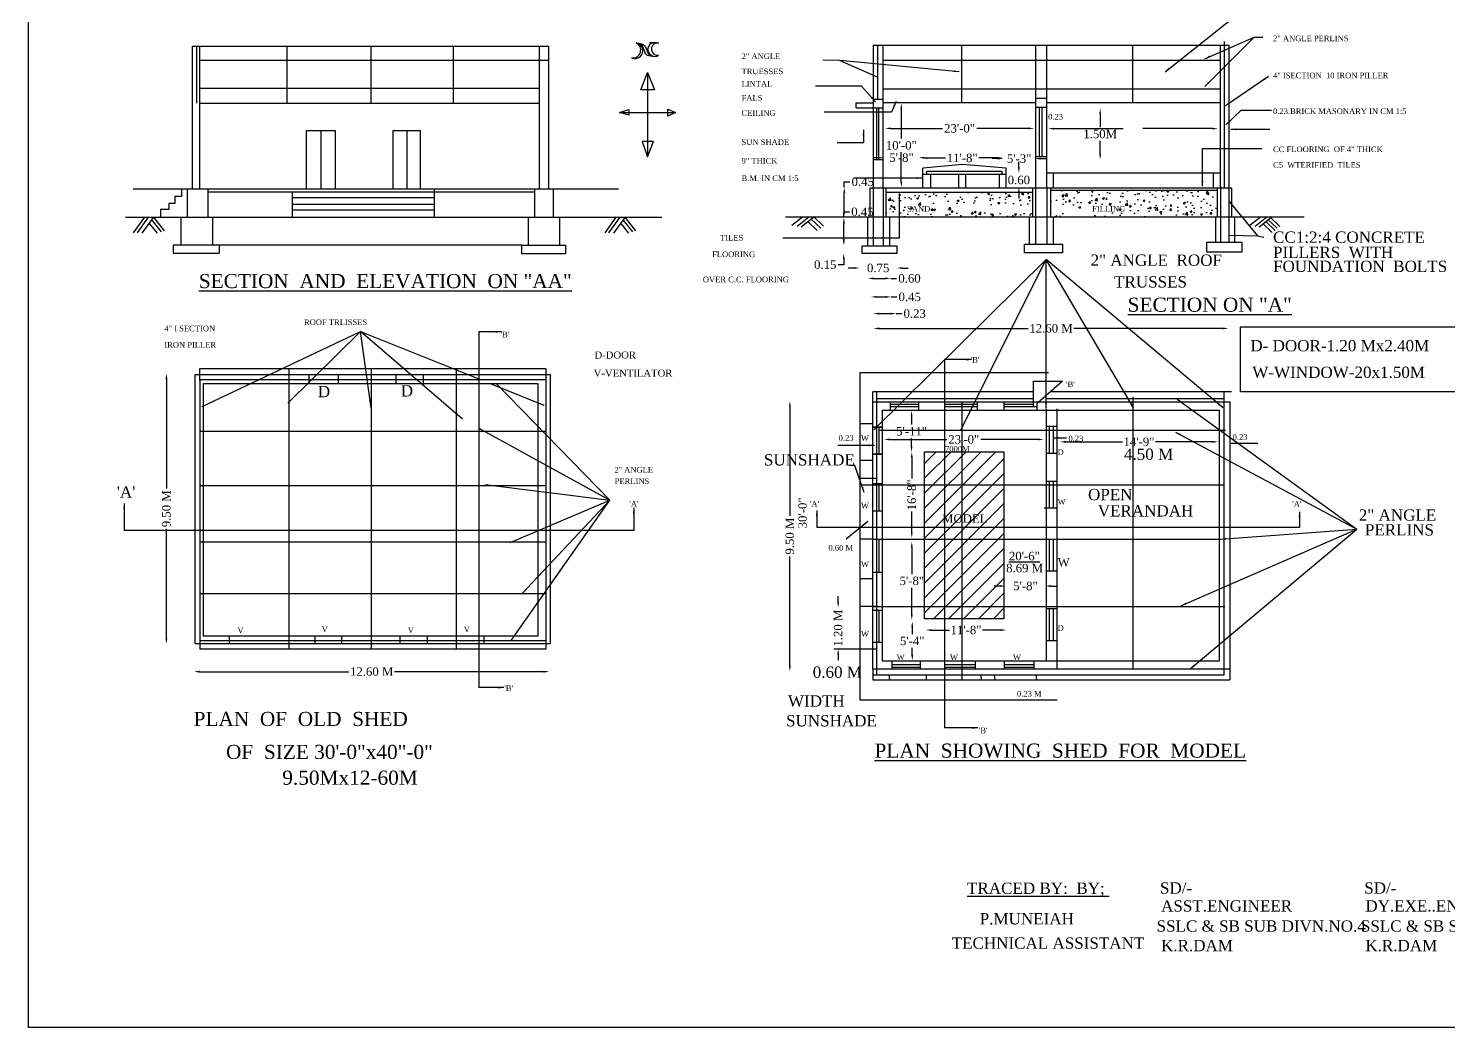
# Model space of a CAD drawing. Header units: millimetres. Extents: x 0.6 to 84.5, y 0.7 to 57.4.
# Drawn here: x 0.6 to 51, y 0.7 to 36.2 of the extents above; entities that cross this region are included whole.
import ezdxf

# ---------------------------------------------------------------- set-up
doc = ezdxf.new("R2010")
doc.units = ezdxf.units.MM
doc.header["$MEASUREMENT"] = 0
doc.header["$PDMODE"] = 66
doc.header["$PDSIZE"] = 170
doc.linetypes.add('ACAD_ISO03W100', pattern=[30, 12, -18])
for name, color, linetype in [('DIM', 5, 'Continuous'), ('DOT LINE', 3, 'ACAD_ISO03W100'), ('DWG. LINE', 1, 'Continuous'), ('HATCH', 2, 'Continuous'), ('TEXT', 7, 'Continuous')]:
    doc.layers.add(name, color=color, linetype=linetype)
doc.layers.add('TITLE', color=7, linetype='Continuous', lineweight=30)
doc.styles.get("Standard").update_dxf_attribs({"font": 'times.ttf', "height": 0.3})
doc.dimstyles.get("Standard").update_dxf_attribs({"dimtxt": 0.3, "dimasz": 0.2, "dimexe": 0.18, "dimexo": 0.0625, "dimgap": 0.09, "dimtad": 0, "dimtih": 1, "dimtoh": 1, "dimdec": 1, "dimzin": 0, "dimdsep": 46, "dimtxsty": 'Standard', "dimcen": 0.09, "dimse1": 1, "dimse2": 1, "dimclrd": 5, "dimclre": 5, "dimclrt": 4, "dimadec": 0, "dimazin": 0, "dimtfac": 1, "dimtdec": 1, "dimtofl": 0, "dimtmove": 0, "dimatfit": 3, "dimfxl": 0, "dimtolj": 1, "dimtzin": 0, "dimarcsym": 0})

# ---------------------------------------------------------------- blocks, each defined once
blk = doc.blocks.new('*D2')
at = {"layer": 'Defpoints', "color": 0}
for p in [(6.492, 13.346), (19.092, 13.346), (19.092, 13.346)]:
    blk.add_point(p, dxfattribs=at)
at = {"layer": 'DIM', "color": 5, "lineweight": -2}
for p, q in [((6.692, 13.346), (11.982, 13.346)), ((18.892, 13.346), (13.602, 13.346))]:
    blk.add_line(p, q, dxfattribs=at)
at = {"layer": 'DIM', "color": 5}
for points in [[(6.692, 13.38), (6.692, 13.313), (6.492, 13.346)], [(18.892, 13.38), (18.892, 13.313), (19.092, 13.346)]]:
    blk.add_solid(points, dxfattribs=at)
at = {"layer": 'DIM', "color": 4, "insert": (12.792, 13.346), "char_height": 0.3, "attachment_point": 5}
blk.add_mtext('\\A1;12.60 M', dxfattribs=at)
blk = doc.blocks.new('*D22')
at = {"layer": 'Defpoints', "color": 0}
for p in [(5.483, 23.917), (5.513, 23.917), (5.483, 14.327)]:
    blk.add_point(p, dxfattribs=at)
at = {"layer": 'DIM', "color": 5, "lineweight": -2}
for p, q in [((5.513, 23.717), (5.513, 19.838)), ((5.513, 14.527), (5.513, 18.406))]:
    blk.add_line(p, q, dxfattribs=at)
at = {"layer": 'DIM', "color": 5}
for points in [[(5.48, 23.717), (5.547, 23.717), (5.513, 23.917)], [(5.48, 14.527), (5.547, 14.527), (5.513, 14.327)]]:
    blk.add_solid(points, dxfattribs=at)
at = {"layer": 'DIM', "color": 4, "insert": (5.513, 19.122), "char_height": 0.3, "attachment_point": 5, "rotation": 90}
blk.add_mtext('\\A1;9.50 M', dxfattribs=at)
blk = doc.blocks.new('*D23')
at = {"layer": 'Defpoints', "color": 0}
for p in [(30.995, 32.491), (36.285, 32.609), (36.285, 32.491)]:
    blk.add_point(p, dxfattribs=at)
at = {"layer": 'DIM', "color": 5, "lineweight": -2}
for p, q in [((31.195, 32.609), (33.033, 32.609)), ((36.085, 32.609), (34.247, 32.609))]:
    blk.add_line(p, q, dxfattribs=at)
at = {"layer": 'DIM', "color": 5}
for points in [[(31.195, 32.642), (31.195, 32.576), (30.995, 32.609)], [(36.085, 32.642), (36.085, 32.576), (36.285, 32.609)]]:
    blk.add_solid(points, dxfattribs=at)
at = {"layer": 'DIM', "color": 4, "insert": (33.64, 32.609), "char_height": 0.3, "attachment_point": 5}
blk.add_mtext('\\A1;23\'-0"', dxfattribs=at)
blk = doc.blocks.new('*D24')
at = {"layer": 'Defpoints', "color": 0}
for p in [(31.597, 33.496), (31.575, 30.516), (31.597, 30.516)]:
    blk.add_point(p, dxfattribs=at)
at = {"layer": 'DIM', "color": 5, "lineweight": -2}
for p, q in [((31.575, 33.296), (31.575, 32.249)), ((31.575, 30.716), (31.575, 31.764))]:
    blk.add_line(p, q, dxfattribs=at)
at = {"layer": 'DIM', "color": 5}
for points in [[(31.542, 33.296), (31.608, 33.296), (31.575, 33.496)], [(31.542, 30.716), (31.608, 30.716), (31.575, 30.516)]]:
    blk.add_solid(points, dxfattribs=at)
at = {"layer": 'DIM', "color": 4, "insert": (31.575, 32.006), "char_height": 0.3, "attachment_point": 5}
blk.add_mtext('\\A1;10\'-0"', dxfattribs=at)
blk = doc.blocks.new('*D25')
at = {"layer": 'Defpoints', "color": 0}
for p in [(29.522, 30.515), (29.553, 30.515), (29.522, 29.506)]:
    blk.add_point(p, dxfattribs=at)
at = {"layer": 'DIM', "color": 5, "lineweight": -2}
for p, q in [((29.553, 30.515), (29.553, 30.715)), ((29.553, 30.715), (29.753, 30.715)), ((29.553, 29.706), (29.553, 30.315))]:
    blk.add_line(p, q, dxfattribs=at)
at = {"layer": 'DIM', "color": 5}
for points in [[(29.52, 30.315), (29.586, 30.315), (29.553, 30.515)], [(29.52, 29.706), (29.586, 29.706), (29.553, 29.506)]]:
    blk.add_solid(points, dxfattribs=at)
at = {"layer": 'DIM', "color": 4, "insert": (30.208, 30.715), "char_height": 0.3, "attachment_point": 5}
blk.add_mtext('\\A1;0.45', dxfattribs=at)
blk = doc.blocks.new('*D26')
at = {"layer": 'Defpoints', "color": 0}
for p in [(29.521, 29.448), (29.54, 29.448), (29.521, 28.47)]:
    blk.add_point(p, dxfattribs=at)
at = {"layer": 'DIM', "color": 5, "lineweight": -2}
for p, q in [((29.54, 29.448), (29.54, 29.648)), ((29.54, 29.648), (29.74, 29.648)), ((29.54, 28.67), (29.54, 29.248))]:
    blk.add_line(p, q, dxfattribs=at)
at = {"layer": 'DIM', "color": 5}
for points in [[(29.507, 29.248), (29.573, 29.248), (29.54, 29.448)], [(29.507, 28.67), (29.573, 28.67), (29.54, 28.47)]]:
    blk.add_solid(points, dxfattribs=at)
at = {"layer": 'DIM', "color": 4, "insert": (30.195, 29.648), "char_height": 0.3, "attachment_point": 5}
blk.add_mtext('\\A1;0.45', dxfattribs=at)
blk = doc.blocks.new('*D27')
at = {"layer": 'Defpoints', "color": 0}
for p in [(29.521, 28.47), (29.521, 28.175), (29.533, 28.175)]:
    blk.add_point(p, dxfattribs=at)
at = {"layer": 'DIM', "color": 5, "lineweight": -2}
for p, q in [((29.533, 28.67), (29.533, 28.87)), ((29.533, 27.775), (29.333, 27.775)), ((29.533, 27.975), (29.533, 27.775))]:
    blk.add_line(p, q, dxfattribs=at)
at = {"layer": 'DIM', "color": 5}
for points in [[(29.5, 28.67), (29.567, 28.67), (29.533, 28.47)], [(29.5, 27.975), (29.567, 27.975), (29.533, 28.175)]]:
    blk.add_solid(points, dxfattribs=at)
at = {"layer": 'DIM', "color": 4, "insert": (28.878, 27.775), "char_height": 0.3, "attachment_point": 5}
blk.add_mtext('\\A1;0.15', dxfattribs=at)
blk = doc.blocks.new('*D28')
at = {"layer": 'Defpoints', "color": 0}
for p in [(30.095, 27.664), (31.416, 27.664), (31.416, 27.658)]:
    blk.add_point(p, dxfattribs=at)
at = {"layer": 'DIM', "color": 5, "lineweight": -2}
for p, q in [((29.895, 27.658), (29.695, 27.658)), ((31.616, 27.658), (31.816, 27.658))]:
    blk.add_line(p, q, dxfattribs=at)
at = {"layer": 'DIM', "color": 5}
for points in [[(29.895, 27.691), (29.895, 27.625), (30.095, 27.658)], [(31.616, 27.691), (31.616, 27.625), (31.416, 27.658)]]:
    blk.add_solid(points, dxfattribs=at)
at = {"layer": 'DIM', "color": 4, "insert": (30.755, 27.658), "char_height": 0.3, "attachment_point": 5}
blk.add_mtext('\\A1;0.75', dxfattribs=at)
blk = doc.blocks.new('*D29')
at = {"layer": 'Defpoints', "color": 0}
for p in [(30.388, 27.203), (31.204, 27.29), (31.204, 27.203)]:
    blk.add_point(p, dxfattribs=at)
at = {"layer": 'DIM', "color": 5, "lineweight": -2}
for p, q in [((30.588, 27.29), (31.004, 27.29)), ((31.204, 27.29), (31.404, 27.29))]:
    blk.add_line(p, q, dxfattribs=at)
at = {"layer": 'DIM', "color": 5}
for points in [[(30.588, 27.324), (30.588, 27.257), (30.388, 27.29)], [(31.004, 27.324), (31.004, 27.257), (31.204, 27.29)]]:
    blk.add_solid(points, dxfattribs=at)
at = {"layer": 'DIM', "color": 4, "insert": (31.866, 27.29), "char_height": 0.3, "attachment_point": 5}
blk.add_mtext('\\A1;0.60', dxfattribs=at)
blk = doc.blocks.new('*D30')
at = {"layer": 'Defpoints', "color": 0}
for p in [(30.494, 26.639), (31.217, 26.639), (31.217, 26.633)]:
    blk.add_point(p, dxfattribs=at)
at = {"layer": 'DIM', "color": 5, "lineweight": -2}
for p, q in [((30.694, 26.633), (31.017, 26.633)), ((31.217, 26.633), (31.417, 26.633))]:
    blk.add_line(p, q, dxfattribs=at)
at = {"layer": 'DIM', "color": 5}
for points in [[(30.694, 26.667), (30.694, 26.6), (30.494, 26.633)], [(31.017, 26.667), (31.017, 26.6), (31.217, 26.633)]]:
    blk.add_solid(points, dxfattribs=at)
at = {"layer": 'DIM', "color": 4, "insert": (31.872, 26.633), "char_height": 0.3, "attachment_point": 5}
blk.add_mtext('\\A1;0.45', dxfattribs=at)
blk = doc.blocks.new('*D31')
at = {"layer": 'Defpoints', "color": 0}
for p in [(30.581, 26.035), (31.398, 26.041), (31.398, 26.035)]:
    blk.add_point(p, dxfattribs=at)
at = {"layer": 'DIM', "color": 5, "lineweight": -2}
for p, q in [((30.781, 26.041), (31.198, 26.041)), ((31.398, 26.041), (31.598, 26.041))]:
    blk.add_line(p, q, dxfattribs=at)
at = {"layer": 'DIM', "color": 5}
for points in [[(30.781, 26.075), (30.781, 26.008), (30.581, 26.041)], [(31.198, 26.075), (31.198, 26.008), (31.398, 26.041)]]:
    blk.add_solid(points, dxfattribs=at)
at = {"layer": 'DIM', "color": 4, "insert": (32.049, 26.041), "char_height": 0.3, "attachment_point": 5}
blk.add_mtext('\\A1;0.23', dxfattribs=at)
blk = doc.blocks.new('*D32')
at = {"layer": 'Defpoints', "color": 0}
for p in [(38.625, 33.315), (38.625, 31.502), (38.625, 31.502)]:
    blk.add_point(p, dxfattribs=at)
at = {"layer": 'DIM', "color": 5, "lineweight": -2}
for p, q in [((38.625, 33.115), (38.625, 32.651)), ((38.625, 31.702), (38.625, 32.165))]:
    blk.add_line(p, q, dxfattribs=at)
at = {"layer": 'DIM', "color": 5}
for points in [[(38.592, 33.115), (38.659, 33.115), (38.625, 33.315)], [(38.592, 31.702), (38.659, 31.702), (38.625, 31.502)]]:
    blk.add_solid(points, dxfattribs=at)
at = {"layer": 'DIM', "color": 4, "insert": (38.625, 32.408), "char_height": 0.3, "attachment_point": 5}
blk.add_mtext('\\A1;1.50M', dxfattribs=at)
blk = doc.blocks.new('*D33')
at = {"layer": 'Defpoints', "color": 0}
for p in [(32.273, 31.504), (35.192, 31.559), (35.192, 31.504)]:
    blk.add_point(p, dxfattribs=at)
at = {"layer": 'DIM', "color": 5, "lineweight": -2}
for p, q in [((32.473, 31.559), (33.147, 31.559)), ((34.992, 31.559), (34.318, 31.559))]:
    blk.add_line(p, q, dxfattribs=at)
at = {"layer": 'DIM', "color": 5}
for points in [[(32.473, 31.592), (32.473, 31.525), (32.273, 31.559)], [(34.992, 31.592), (34.992, 31.525), (35.192, 31.559)]]:
    blk.add_solid(points, dxfattribs=at)
at = {"layer": 'DIM', "color": 4, "insert": (33.733, 31.559), "char_height": 0.3, "attachment_point": 5}
blk.add_mtext('\\A1;11\'-8"', dxfattribs=at)
blk = doc.blocks.new('*D34')
at = {"layer": 'Defpoints', "color": 0}
for p in [(35.192, 31.559), (36.315, 31.559), (36.315, 31.536)]:
    blk.add_point(p, dxfattribs=at)
at = {"layer": 'DIM', "color": 5, "lineweight": -2}
for p, q in [((34.992, 31.536), (34.792, 31.536)), ((36.515, 31.536), (36.715, 31.536))]:
    blk.add_line(p, q, dxfattribs=at)
at = {"layer": 'DIM', "color": 5}
for points in [[(34.992, 31.57), (34.992, 31.503), (35.192, 31.536)], [(36.515, 31.57), (36.515, 31.503), (36.315, 31.536)]]:
    blk.add_solid(points, dxfattribs=at)
at = {"layer": 'DIM', "color": 4, "insert": (35.753, 31.536), "char_height": 0.3, "attachment_point": 5}
blk.add_mtext('\\A1;5\'-3"', dxfattribs=at)
blk = doc.blocks.new('*D35')
at = {"layer": 'Defpoints', "color": 0}
for p in [(30.962, 31.501), (32.196, 31.569), (32.196, 31.501)]:
    blk.add_point(p, dxfattribs=at)
at = {"layer": 'DIM', "color": 5, "lineweight": -2}
for p, q in [((30.762, 31.569), (30.562, 31.569)), ((32.396, 31.569), (32.596, 31.569))]:
    blk.add_line(p, q, dxfattribs=at)
at = {"layer": 'DIM', "color": 5}
for points in [[(30.762, 31.603), (30.762, 31.536), (30.962, 31.569)], [(32.396, 31.603), (32.396, 31.536), (32.196, 31.569)]]:
    blk.add_solid(points, dxfattribs=at)
at = {"layer": 'DIM', "color": 4, "insert": (31.579, 31.569), "char_height": 0.3, "attachment_point": 5}
blk.add_mtext('\\A1;5\'-8"', dxfattribs=at)
blk = doc.blocks.new('*D36')
at = {"layer": 'Defpoints', "color": 0}
for p in [(35.74, 31.028), (35.74, 30.526), (35.744, 30.526)]:
    blk.add_point(p, dxfattribs=at)
at = {"layer": 'DIM', "color": 5, "lineweight": -2}
for p, q in [((35.744, 31.228), (35.744, 31.428)), ((35.744, 30.326), (35.744, 30.126))]:
    blk.add_line(p, q, dxfattribs=at)
at = {"layer": 'DIM', "color": 5}
for points in [[(35.711, 31.228), (35.778, 31.228), (35.744, 31.028)], [(35.711, 30.326), (35.778, 30.326), (35.744, 30.526)]]:
    blk.add_solid(points, dxfattribs=at)
at = {"layer": 'DIM', "color": 4, "insert": (35.744, 30.777), "char_height": 0.3, "attachment_point": 5}
blk.add_mtext('\\A1;0.60', dxfattribs=at)
blk = doc.blocks.new('*D37')
at = {"layer": 'Defpoints', "color": 0}
for p in [(30.592, 25.404), (43.175, 25.517), (43.175, 25.404)]:
    blk.add_point(p, dxfattribs=at)
at = {"layer": 'DIM', "color": 5, "lineweight": -2}
for p, q in [((30.792, 25.517), (36.073, 25.517)), ((42.975, 25.517), (37.694, 25.517))]:
    blk.add_line(p, q, dxfattribs=at)
at = {"layer": 'DIM', "color": 5}
for points in [[(30.792, 25.55), (30.792, 25.483), (30.592, 25.517)], [(42.975, 25.55), (42.975, 25.483), (43.175, 25.517)]]:
    blk.add_solid(points, dxfattribs=at)
at = {"layer": 'DIM', "color": 4, "insert": (36.883, 25.517), "char_height": 0.3, "attachment_point": 5}
blk.add_mtext('\\A1;12.60 M', dxfattribs=at)
blk = doc.blocks.new('*D38')
at = {"layer": 'Defpoints', "color": 0}
for p in [(31.927, 22.601), (31.927, 21.135), (31.938, 21.135)]:
    blk.add_point(p, dxfattribs=at)
at = {"layer": 'DIM', "color": 5, "lineweight": -2}
for p, q in [((31.938, 22.401), (31.938, 22.111)), ((31.938, 21.335), (31.938, 21.626))]:
    blk.add_line(p, q, dxfattribs=at)
at = {"layer": 'DIM', "color": 5}
for points in [[(31.905, 22.401), (31.971, 22.401), (31.938, 22.601)], [(31.905, 21.335), (31.971, 21.335), (31.938, 21.135)]]:
    blk.add_solid(points, dxfattribs=at)
at = {"layer": 'DIM', "color": 4, "insert": (31.938, 21.868), "char_height": 0.3, "attachment_point": 5}
blk.add_mtext('\\A1;5\'-11"', dxfattribs=at)
blk = doc.blocks.new('*D39')
at = {"layer": 'Defpoints', "color": 0}
for p in [(31.938, 21.135), (31.938, 18.091), (31.946, 18.091)]:
    blk.add_point(p, dxfattribs=at)
at = {"layer": 'DIM', "color": 5, "lineweight": -2}
for p, q in [((31.946, 20.935), (31.946, 20.199)), ((31.946, 18.291), (31.946, 19.027))]:
    blk.add_line(p, q, dxfattribs=at)
at = {"layer": 'DIM', "color": 5}
for points in [[(31.913, 20.935), (31.979, 20.935), (31.946, 21.135)], [(31.913, 18.291), (31.979, 18.291), (31.946, 18.091)]]:
    blk.add_solid(points, dxfattribs=at)
at = {"layer": 'DIM', "color": 4, "insert": (31.946, 19.613), "char_height": 0.3, "attachment_point": 5, "rotation": 90}
blk.add_mtext('\\A1;16\'-8"', dxfattribs=at)
blk = doc.blocks.new('*D40')
at = {"layer": 'Defpoints', "color": 0}
for p in [(31.946, 17.95), (31.946, 15.181), (31.946, 15.181)]:
    blk.add_point(p, dxfattribs=at)
at = {"layer": 'DIM', "color": 5, "lineweight": -2}
for p, q in [((31.946, 17.75), (31.946, 16.808)), ((31.946, 15.381), (31.946, 16.323))]:
    blk.add_line(p, q, dxfattribs=at)
at = {"layer": 'DIM', "color": 5}
for points in [[(31.913, 17.75), (31.979, 17.75), (31.946, 17.95)], [(31.913, 15.381), (31.979, 15.381), (31.946, 15.181)]]:
    blk.add_solid(points, dxfattribs=at)
at = {"layer": 'DIM', "color": 4, "insert": (31.946, 16.565), "char_height": 0.3, "attachment_point": 5}
blk.add_mtext('\\A1;5\'-8"', dxfattribs=at)
blk = doc.blocks.new('*D41')
at = {"layer": 'Defpoints', "color": 0}
for p in [(31.979, 15.127), (31.962, 13.744), (31.979, 13.744)]:
    blk.add_point(p, dxfattribs=at)
at = {"layer": 'DIM', "color": 5, "lineweight": -2}
for p, q in [((31.962, 14.927), (31.962, 14.678)), ((31.962, 13.944), (31.962, 14.193))]:
    blk.add_line(p, q, dxfattribs=at)
at = {"layer": 'DIM', "color": 5}
for points in [[(31.929, 14.927), (31.996, 14.927), (31.962, 15.127)], [(31.929, 13.944), (31.996, 13.944), (31.962, 13.744)]]:
    blk.add_solid(points, dxfattribs=at)
at = {"layer": 'DIM', "color": 4, "insert": (31.962, 14.435), "char_height": 0.3, "attachment_point": 5}
blk.add_mtext('\\A1;5\'-4"', dxfattribs=at)
blk = doc.blocks.new('*D42')
at = {"layer": 'Defpoints', "color": 0}
for p in [(32.443, 14.859), (35.295, 14.859), (35.295, 14.822)]:
    blk.add_point(p, dxfattribs=at)
at = {"layer": 'DIM', "color": 5, "lineweight": -2}
for p, q in [((32.643, 14.822), (33.283, 14.822)), ((35.095, 14.822), (34.455, 14.822))]:
    blk.add_line(p, q, dxfattribs=at)
at = {"layer": 'DIM', "color": 5}
for points in [[(32.643, 14.856), (32.643, 14.789), (32.443, 14.822)], [(35.095, 14.856), (35.095, 14.789), (35.295, 14.822)]]:
    blk.add_solid(points, dxfattribs=at)
at = {"layer": 'DIM', "color": 4, "insert": (33.869, 14.822), "char_height": 0.3, "attachment_point": 5}
blk.add_mtext('\\A1;11\'-8"', dxfattribs=at)
blk = doc.blocks.new('*D43')
at = {"layer": 'Defpoints', "color": 0}
for p in [(35.273, 16.383), (36.68, 16.383), (36.68, 16.383)]:
    blk.add_point(p, dxfattribs=at)
at = {"layer": 'DIM', "color": 5, "lineweight": -2}
for p, q in [((35.073, 16.383), (34.873, 16.383)), ((36.88, 16.383), (37.08, 16.383))]:
    blk.add_line(p, q, dxfattribs=at)
at = {"layer": 'DIM', "color": 5}
for points in [[(35.073, 16.416), (35.073, 16.35), (35.273, 16.383)], [(36.88, 16.416), (36.88, 16.35), (36.68, 16.383)]]:
    blk.add_solid(points, dxfattribs=at)
at = {"layer": 'DIM', "color": 4, "insert": (35.977, 16.383), "char_height": 0.3, "attachment_point": 5}
blk.add_mtext('\\A1;5\'-8"', dxfattribs=at)
blk = doc.blocks.new('*D44')
at = {"layer": 'Defpoints', "color": 0}
for p in [(30.958, 21.53), (36.623, 21.58), (36.623, 21.53)]:
    blk.add_point(p, dxfattribs=at)
at = {"layer": 'DIM', "color": 5, "lineweight": -2}
for p, q in [((31.158, 21.58), (33.184, 21.58)), ((36.423, 21.58), (34.397, 21.58))]:
    blk.add_line(p, q, dxfattribs=at)
at = {"layer": 'DIM', "color": 5}
for points in [[(31.158, 21.614), (31.158, 21.547), (30.958, 21.58)], [(36.423, 21.614), (36.423, 21.547), (36.623, 21.58)]]:
    blk.add_solid(points, dxfattribs=at)
at = {"layer": 'DIM', "color": 4, "insert": (33.79, 21.58), "char_height": 0.3, "attachment_point": 5}
blk.add_mtext('\\A1;23\'-0"', dxfattribs=at)
blk = doc.blocks.new('*D45')
at = {"layer": 'Defpoints', "color": 0}
for p in [(37.2, 21.438), (42.806, 21.495), (42.806, 21.438)]:
    blk.add_point(p, dxfattribs=at)
at = {"layer": 'DIM', "color": 5, "lineweight": -2}
for p, q in [((37.4, 21.495), (39.417, 21.495)), ((42.606, 21.495), (40.588, 21.495))]:
    blk.add_line(p, q, dxfattribs=at)
at = {"layer": 'DIM', "color": 5}
for points in [[(37.4, 21.528), (37.4, 21.461), (37.2, 21.495)], [(42.606, 21.528), (42.606, 21.461), (42.806, 21.495)]]:
    blk.add_solid(points, dxfattribs=at)
at = {"layer": 'DIM', "color": 4, "insert": (40.003, 21.495), "char_height": 0.3, "attachment_point": 5}
blk.add_mtext('\\A1;14\'-9"', dxfattribs=at)
blk = doc.blocks.new('*D46')
at = {"layer": 'Defpoints', "color": 0}
for p in [(29.323, 15.622), (29.334, 15.622), (29.323, 14.155)]:
    blk.add_point(p, dxfattribs=at)
at = {"layer": 'DIM', "color": 5, "lineweight": -2}
for p, q in [((29.334, 15.822), (29.334, 16.022)), ((29.334, 13.955), (29.334, 13.755))]:
    blk.add_line(p, q, dxfattribs=at)
at = {"layer": 'DIM', "color": 5}
for points in [[(29.3, 15.822), (29.367, 15.822), (29.334, 15.622)], [(29.3, 13.955), (29.367, 13.955), (29.334, 14.155)]]:
    blk.add_solid(points, dxfattribs=at)
at = {"layer": 'DIM', "color": 4, "insert": (29.334, 14.889), "char_height": 0.3, "attachment_point": 5, "rotation": 90}
blk.add_mtext('\\A1;1.20 M', dxfattribs=at)
blk = doc.blocks.new('*D47')
at = {"layer": 'Defpoints', "color": 0}
for p in [(27.628, 22.939), (27.623, 13.364), (27.628, 13.364)]:
    blk.add_point(p, dxfattribs=at)
at = {"layer": 'DIM', "color": 5, "lineweight": -2}
for p, q in [((27.623, 22.739), (27.623, 18.868)), ((27.623, 13.564), (27.623, 17.435))]:
    blk.add_line(p, q, dxfattribs=at)
at = {"layer": 'DIM', "color": 5}
for points in [[(27.59, 22.739), (27.657, 22.739), (27.623, 22.939)], [(27.59, 13.564), (27.657, 13.564), (27.623, 13.364)]]:
    blk.add_solid(points, dxfattribs=at)
at = {"layer": 'DIM', "color": 4, "insert": (27.623, 18.152), "char_height": 0.3, "attachment_point": 5, "rotation": 90}
blk.add_mtext('\\A1;9.50 M', dxfattribs=at)

msp = doc.modelspace()

# ---------------------------------------------------------------- hatches: boundary and pattern name
at = {"layer": 'HATCH'}
h = msp.add_hatch(dxfattribs=at)
h.set_pattern_fill('AR-CONC', color=256, scale=0.1, style=0)
h.paths.add_polyline_path([(36.232, 30.344), (31.029, 30.344), (31.029, 29.471), (36.232, 29.471)])
h = msp.add_hatch(dxfattribs=at)
h.set_pattern_fill('AR-CONC', color=256, scale=0.1, style=0)
h.set_pattern_definition([(50, (0, 0), (0.71726, -0.062752), [0.075, -0.825]), (355, (0, 0), (-0.138751, 0.752192), [0.06, -0.66]), (100.4514, (0.0598, -0.0052), (0.578509, 0.68944), [0.06374, -0.701142]), (46.1842, (0, 0.2), (1.067241, -0.165519), [0.1125, -1.2375]), (96.6356, (0.0889, 0.1862), (0.934663, 0.974118), [0.09561, -1.051713]), (351.1842, (0, 0.2), (0.934662, 0.974119), [0.09, -0.99]), (21, (0.1, 0.15), (0.596907, -0.402619), [0.075, -0.825]), (326, (0.1, 0.15), (0.243315, 0.72515), [0.06, -0.66]), (71.4514, (0.14974, 0.11645), (0.840223, 0.3225305), [0.06374, -0.701142]), (37.5, (0, 0), (0.0121599, 0.3328939), [0, -0.652, 0, -0.67, 0, -0.6625]), (7.5, (0, 0), (0.2630695, 0.3944117), [0, -0.382, 0, -0.637, 0, -0.2525]), (327.5, (-0.223, 0), (0.5338224, -0.0225549), [0, -0.25, 0, -0.78, 0, -1.035]), (317.5, (-0.323, 0), (0.583186, 0.100105), [0, -0.325, 0, -0.518, 0, -0.735])])
h.paths.add_polyline_path([(42.774, 30.422), (36.865, 30.422), (36.865, 29.471), (42.774, 29.471)])
h = msp.add_hatch(dxfattribs=at)
h.set_pattern_fill('ANSI31', color=256, scale=3, style=0)
h.paths.add_polyline_path([(35.216, 21.143), (32.4, 21.143), (32.4, 15.217), (35.216, 15.217)])
h.paths.add_polyline_path([(31.375, 19.841), (32.517, 19.841), (32.517, 19.385), (31.375, 19.385)], flags=9)
h.paths.add_polyline_path([(33.075, 21.089), (34.03, 21.089), (34.03, 21.394), (33.075, 21.394)], flags=9)

# ---------------------------------------------------------------- linework, layer by layer
at = {"layer": 'DIM', "color": 5}
for p, q in [((36.978, 32.599), (39.44, 32.599)), ((42.602, 32.599), (40.139, 32.599))]:
    msp.add_line(p, q, dxfattribs=at)
at = {"layer": 'DIM'}
msp.add_line((32.517, 19.789), (32.4, 19.672), dxfattribs=at)
at = {"layer": 'DIM', "color": 5}
for points in [[(36.978, 32.632), (36.978, 32.565), (36.778, 32.599)], [(42.602, 32.632), (42.602, 32.565), (42.802, 32.599)]]:
    msp.add_solid(points, dxfattribs=at)
at = {"layer": 'DOT LINE', "ltscale": 100}
for p, q in [((6.584, 35.524), (6.584, 33.506)), ((9.783, 35.524), (9.783, 33.506)), ((12.761, 35.524), (12.761, 33.506)), ((15.687, 35.524), (15.687, 33.506)), ((30.73, 35.559), (30.73, 33.646)), ((33.707, 35.559), (33.707, 33.532)), ((36.337, 35.559), (36.337, 30.487)), ((36.733, 30.487), (36.733, 35.559)), ((39.768, 35.559), (39.768, 33.532)), ((43.022, 35.688), (43.022, 30.487)), ((6.699, 35.022), (19.06, 35.022)), ((30.93, 35.022), (42.897, 35.022)), ((6.699, 34.032), (18.727, 34.032)), ((30.93, 34.013), (42.897, 34.013)), ((30.93, 33.532), (36.337, 33.532)), ((36.733, 33.532), (42.897, 33.532)), ((30.58, 30.487), (30.58, 28.447)), ((30.93, 30.487), (30.93, 28.447)), ((36.337, 30.552), (36.337, 28.508)), ((36.733, 30.487), (36.733, 28.508)), ((42.897, 30.552), (42.897, 28.569)), ((43.185, 30.552), (43.185, 28.569)), ((16.591, 25.396), (16.591, 12.781)), ((33.108, 24.409), (33.108, 19.001)), ((6.702, 23.675), (6.702, 24.092)), ((6.702, 24.092), (18.964, 24.092)), ((6.702, 23.71), (18.964, 23.71)), ((6.702, 23.675), (6.702, 14.147)), ((9.86, 24.092), (9.86, 14.147)), ((12.775, 24.092), (12.775, 14.147)), ((15.789, 24.092), (15.789, 14.147)), ((18.964, 24.092), (18.964, 14.147)), ((36.799, 23.937), (30.106, 23.937)), ((30.106, 23.937), (30.106, 12.352)), ((30.697, 23.268), (30.697, 22.012)), ((43.029, 13.232), (43.029, 23.268)), ((30.697, 23.036), (36.268, 23.036)), ((33.717, 22.917), (33.717, 19.398)), ((36.706, 23.036), (39.869, 23.036)), ((39.779, 23.092), (39.779, 13.433)), ((39.869, 23.036), (43.029, 23.036)), ((6.702, 21.871), (18.964, 21.871)), ((30.569, 22.129), (30.106, 22.129)), ((30.781, 21.91), (43.075, 21.91)), ((30.569, 20.829), (30.106, 20.829)), ((30.697, 21.058), (30.697, 20.021)), ((30.697, 20.192), (30.106, 20.192)), ((6.702, 19.951), (18.964, 19.951)), ((33.108, 19.85), (33.108, 11.35)), ((33.717, 19.929), (33.717, 13.055)), ((34.291, 19.972), (43.029, 19.972)), ((30.697, 19.046), (30.697, 18.044)), ((22.085, 18.356), (4.016, 18.356)), ((45.693, 18.46), (28.574, 18.46)), ((6.702, 17.952), (18.964, 17.952)), ((30.569, 18.044), (30.106, 18.044)), ((30.569, 18.044), (42.889, 18.044)), ((30.569, 16.641), (30.106, 16.641)), ((30.697, 16.875), (30.697, 15.532)), ((6.702, 16.117), (18.964, 16.117)), ((30.738, 15.661), (30.106, 15.661)), ((30.569, 15.661), (33.162, 15.661)), ((33.162, 15.661), (43.053, 15.661)), ((6.702, 14.452), (17.79, 14.452)), ((18.964, 14.147), (6.702, 14.147)), ((17.79, 14.452), (18.964, 14.452)), ((30.697, 14.144), (29.184, 14.144)), ((30.697, 14.396), (30.697, 13.232)), ((30.569, 13.433), (30.569, 13.055)), ((30.569, 13.232), (43.029, 13.232)), ((30.569, 13.055), (43.229, 13.055)), ((30.106, 12.352), (37.106, 12.352))]:
    msp.add_line(p, q, dxfattribs=at)
at = {"layer": 'DWG. LINE'}
for p, q in [((6.699, 30.466), (6.699, 35.524)), ((18.727, 35.524), (18.727, 30.466)), ((22.888, 35.643), (22.646, 35.643)), ((22.888, 35.643), (22.981, 35.643)), ((30.58, 35.559), (43.185, 35.559)), ((30.58, 35.559), (30.58, 30.487)), ((30.93, 30.487), (30.93, 35.559)), ((42.897, 30.498), (42.897, 35.559)), ((43.185, 35.559), (43.185, 30.495)), ((22.339, 33.976), (22.579, 34.585)), ((22.579, 34.585), (22.579, 31.605)), ((22.579, 34.585), (22.82, 33.976)), ((22.375, 33.976), (22.339, 33.976)), ((22.82, 33.976), (22.375, 33.976)), ((6.699, 33.506), (18.727, 33.506)), ((21.583, 33.173), (21.912, 33.278)), ((21.912, 33.278), (21.912, 33.08)), ((23.29, 33.265), (23.29, 33.291)), ((23.29, 33.291), (23.571, 33.173)), ((23.29, 33.044), (23.29, 33.265)), ((29.973, 33.343), (29.973, 33.519)), ((29.973, 33.519), (30.58, 33.519)), ((29.973, 33.343), (30.93, 33.343)), ((30.58, 33.646), (30.93, 33.646)), ((30.704, 31.503), (30.704, 33.343)), ((30.766, 33.343), (30.766, 31.503)), ((36.337, 33.676), (36.733, 33.676)), ((36.337, 33.367), (36.733, 33.367)), ((36.471, 31.597), (36.471, 33.367)), ((36.553, 33.367), (36.553, 31.597)), ((21.583, 33.173), (23.571, 33.173)), ((21.912, 33.08), (21.583, 33.173)), ((23.571, 33.173), (23.29, 33.044)), ((11.001, 30.466), (11.001, 32.536)), ((13.553, 32.536), (14.526, 32.536)), ((13.553, 30.466), (13.553, 32.536)), ((14.049, 30.466), (14.049, 32.536)), ((14.526, 30.466), (14.526, 32.536)), ((22.787, 32.148), (22.386, 32.148)), ((22.386, 32.148), (22.579, 31.605)), ((22.579, 31.605), (22.787, 32.148)), ((30.58, 31.503), (30.93, 31.503)), ((33.749, 31.333), (32.341, 31.193)), ((35.29, 31.202), (33.749, 31.333)), ((36.733, 31.597), (36.337, 31.597)), ((32.341, 30.487), (32.341, 31.193)), ((32.341, 30.983), (35.29, 30.983)), ((32.475, 30.983), (32.475, 31.097)), ((32.475, 31.097), (35.142, 31.097)), ((32.624, 30.487), (32.624, 30.983)), ((33.618, 30.487), (33.618, 30.983)), ((33.862, 30.487), (33.862, 30.983)), ((35.057, 30.487), (35.057, 30.983)), ((35.142, 31.097), (35.142, 30.983)), ((35.29, 31.007), (35.29, 31.202)), ((35.29, 30.487), (35.29, 31.007)), ((36.733, 31.03), (42.635, 31.03)), ((36.967, 30.487), (36.967, 31.03)), ((42.635, 31.03), (42.635, 30.487)), ((42.635, 31.03), (42.897, 31.03)), ((4.333, 30.466), (21.541, 30.466)), ((6.049, 30.466), (6.049, 30.196)), ((6.255, 30.466), (6.255, 29.457)), ((6.985, 30.466), (6.985, 29.457)), ((6.985, 30.365), (18.565, 30.365)), ((9.989, 29.457), (9.989, 30.365)), ((15.016, 29.457), (15.016, 30.466)), ((18.565, 30.466), (18.565, 29.457)), ((19.225, 30.466), (19.225, 29.457)), ((43.287, 30.487), (30.46, 30.487)), ((30.46, 30.487), (30.46, 29.471)), ((31.029, 30.487), (31.029, 29.471)), ((31.029, 30.344), (36.232, 30.344)), ((36.232, 30.487), (36.232, 29.471)), ((36.865, 30.487), (36.865, 29.471)), ((36.865, 30.422), (42.774, 30.422)), ((42.774, 30.487), (42.774, 29.471)), ((43.287, 30.487), (43.287, 29.471)), ((5.595, 29.738), (5.308, 29.738)), ((5.308, 29.738), (5.308, 29.457)), ((5.811, 29.94), (5.595, 29.94)), ((5.595, 29.94), (5.595, 29.738)), ((6.049, 30.196), (5.811, 30.196)), ((5.811, 30.196), (5.811, 29.94)), ((9.989, 30.158), (15.016, 30.158)), ((15.016, 29.909), (9.989, 29.909)), ((9.989, 29.716), (15.016, 29.716)), ((43.205, 30.018), (44.206, 28.798)), ((4.066, 29.457), (23.08, 29.457)), ((6.021, 29.457), (6.021, 28.474)), ((7.149, 29.457), (7.149, 28.474)), ((18.343, 29.457), (18.343, 28.474)), ((19.453, 29.457), (19.453, 28.474)), ((27.466, 29.471), (45.86, 29.471)), ((30.38, 29.471), (30.38, 28.447)), ((31.161, 29.471), (31.161, 28.447)), ((36.114, 29.471), (36.114, 28.508)), ((36.958, 29.471), (36.958, 28.508)), ((42.716, 29.471), (42.716, 28.569)), ((43.388, 29.471), (43.388, 28.569)), ((43.185, 28.827), (44.206, 28.798)), ((44.206, 28.798), (44.427, 28.756)), ((18.113, 28.474), (5.759, 28.474)), ((5.759, 28.474), (5.759, 28.186)), ((7.379, 28.474), (7.379, 28.186)), ((5.759, 28.186), (7.379, 28.186)), ((6.778, 22.753), (12.394, 25.413)), ((9.817, 22.865), (12.394, 25.413)), ((12.394, 25.413), (16.59, 23.725)), ((12.775, 22.702), (12.394, 25.413)), ((16.008, 22.3), (12.394, 25.413)), ((10.562, 23.877), (10.562, 23.562)), ((11.599, 23.877), (11.599, 23.562)), ((13.649, 23.877), (13.649, 23.562)), ((14.615, 23.877), (14.615, 23.5)), ((16.997, 23.562), (18.897, 22.797)), ((17.21, 23.562), (21.238, 19.429)), ((30.569, 22.917), (30.569, 23.268)), ((36.268, 23.268), (30.569, 23.268)), ((36.268, 22.743), (36.268, 23.65)), ((36.268, 23.65), (37.296, 23.65)), ((37.296, 23.65), (36.395, 22.855)), ((43.288, 23.268), (36.864, 23.268)), ((31.182, 22.917), (31.182, 22.617)), ((31.182, 22.83), (32.189, 22.83)), ((31.182, 22.743), (32.189, 22.743)), ((32.189, 22.917), (32.189, 22.617)), ((33.108, 22.83), (34.271, 22.83)), ((33.108, 22.743), (34.271, 22.743)), ((34.271, 22.617), (34.271, 22.917)), ((35.222, 22.617), (35.222, 22.917)), ((35.222, 22.83), (36.268, 22.83)), ((35.222, 22.743), (36.395, 22.743)), ((36.395, 22.617), (36.395, 22.855)), ((37.1, 13.433), (37.1, 22.664)), ((36.71, 22.649), (36.71, 13.715)), ((16.59, 21.98), (21.238, 19.429)), ((30.569, 22.012), (30.904, 22.012)), ((30.904, 22.012), (30.569, 22.012)), ((30.697, 22.012), (30.697, 21.037)), ((30.781, 22.012), (30.781, 21.058)), ((36.71, 22.049), (37.1, 22.049)), ((36.834, 21.097), (36.834, 22.049)), ((36.97, 21.097), (36.97, 22.049)), ((30.569, 21.058), (30.904, 21.058)), ((30.904, 21.058), (30.569, 21.058)), ((36.71, 21.097), (37.1, 21.097)), ((16.821, 19.977), (21.238, 19.429)), ((30.164, 19.972), (34.291, 19.972)), ((30.569, 20.021), (30.904, 20.021)), ((30.697, 20.021), (30.697, 19.046)), ((30.781, 20.021), (30.781, 19.046)), ((36.71, 20.106), (37.1, 20.106)), ((36.834, 19.16), (36.834, 20.106)), ((36.97, 19.16), (36.97, 20.106)), ((17.702, 17.93), (21.238, 19.429)), ((17.74, 14.452), (21.238, 19.429)), ((18.134, 16.117), (21.238, 19.429)), ((36.642, 19.16), (37.1, 19.16)), ((30.569, 19.046), (30.904, 19.046)), ((30.697, 18.044), (30.697, 16.875)), ((30.781, 18.044), (30.781, 16.875)), ((36.834, 16.926), (36.834, 18.044)), ((36.97, 16.926), (36.97, 18.044)), ((30.569, 16.875), (30.904, 16.875)), ((36.71, 16.926), (37.1, 16.926)), ((30.569, 15.532), (30.904, 15.532)), ((30.697, 15.532), (30.697, 14.396)), ((30.781, 15.532), (30.781, 14.396)), ((36.71, 15.587), (37.1, 15.587)), ((36.834, 14.448), (36.834, 15.587)), ((36.97, 14.448), (36.97, 15.587)), ((30.569, 14.396), (30.904, 14.396)), ((36.71, 14.448), (37.1, 14.448)), ((31.256, 13.433), (31.256, 13.715)), ((31.256, 13.601), (32.256, 13.601)), ((32.256, 13.433), (32.256, 13.715)), ((33.108, 13.601), (34.206, 13.601)), ((34.206, 13.433), (34.206, 13.715)), ((35.238, 13.433), (35.238, 13.715)), ((35.238, 13.601), (36.281, 13.601)), ((36.281, 13.433), (36.281, 13.715)), ((31.131, 13.232), (31.154, 13.055)), ((31.256, 13.508), (32.256, 13.508)), ((32.461, 13.232), (32.461, 13.055)), ((33.108, 13.508), (34.206, 13.508)), ((34.389, 13.232), (34.41, 13.055)), ((34.871, 13.232), (34.895, 13.055)), ((35.238, 13.508), (36.281, 13.508)), ((36.346, 13.232), (36.37, 13.055)), ((43.229, 13.433), (43.229, 13.055))]:
    msp.add_line(p, q, dxfattribs=at)
for points in [[(6.435, 30.466), (6.435, 35.524), (19.06, 35.524), (19.06, 30.466)], [(10.486, 30.466), (10.486, 32.536), (11.494, 32.536), (11.494, 30.466)], [(7.742, 14.603), (7.742, 14.329)], [(10.774, 14.603), (10.774, 14.329)], [(11.728, 14.603), (11.728, 14.329)], [(13.789, 14.603), (13.789, 14.329)], [(14.762, 14.603), (14.762, 14.329)], [(16.775, 14.603), (16.775, 14.329)]]:
    msp.add_lwpolyline(points, dxfattribs=at)
for points in [[(18.113, 28.474), (19.663, 28.474), (19.663, 28.164), (18.113, 28.164)], [(30.187, 28.447), (31.415, 28.447), (31.415, 28.171), (30.187, 28.171)], [(35.945, 28.508), (37.296, 28.508), (37.296, 28.201), (35.945, 28.201)], [(42.406, 28.569), (43.656, 28.569), (43.656, 28.215), (42.406, 28.215)], [(43.602, 25.578), (51.683, 25.578), (51.683, 23.271), (43.602, 23.271)], [(6.528, 23.877), (19.117, 23.877), (19.117, 14.329), (6.528, 14.329)], [(6.832, 23.562), (18.682, 23.562), (18.682, 14.603), (6.832, 14.603)], [(30.569, 22.917), (43.229, 22.917), (43.229, 13.433), (30.569, 13.433)], [(30.904, 22.617), (42.847, 22.617), (42.847, 13.715), (30.904, 13.715)], [(32.4, 21.143), (35.216, 21.143), (35.216, 15.217), (32.4, 15.217)]]:
    msp.add_lwpolyline(points, close=True, dxfattribs=at)
for centre, radius, start, end in [((22.054, 35.385), 0.279, 261.3291, 64.4373), ((22.129, 35.362), 0.279, 245.1416, 80.6248), ((22.829, 35.407), 0.244, 103.8824, 305.1399), ((22.931, 35.426), 0.222, 101.3134, 279.9441)]:
    msp.add_arc(centre, radius, start, end, dxfattribs=at)
for points in [[(22.175, 35.637), (22.494, 35.522), (22.649, 35.203), (22.738, 35.181)], [(22.175, 35.637), (22.323, 35.609), (22.535, 35.221), (22.738, 35.181)]]:
    msp.add_spline(points, degree=3, dxfattribs=at)
at = {"layer": 'HATCH'}
for p, q in [((4.352, 28.91), (4.744, 29.457)), ((4.491, 28.91), (4.882, 29.457)), ((4.657, 28.888), (5.061, 29.452)), ((4.907, 29.237), (5.184, 28.888)), ((4.991, 29.355), (5.323, 28.938)), ((5.057, 29.457), (5.434, 28.982)), ((21.07, 28.91), (21.461, 29.457)), ((21.208, 28.91), (21.6, 29.457)), ((21.375, 28.888), (21.778, 29.452)), ((21.624, 29.237), (21.902, 28.888)), ((21.709, 29.355), (22.04, 28.938)), ((21.774, 29.457), (22.151, 28.982)), ((27.695, 29.175), (28.072, 29.471)), ((27.878, 29.146), (28.293, 29.471)), ((28.018, 29.117), (28.47, 29.471)), ((28.259, 29.306), (28.595, 28.99)), ((28.373, 29.394), (28.719, 29.068)), ((28.47, 29.471), (28.817, 29.145)), ((43.937, 29.175), (44.314, 29.471)), ((44.12, 29.146), (44.534, 29.471)), ((44.26, 29.117), (44.712, 29.471)), ((44.402, 29.227), (44.73, 28.918)), ((44.501, 29.306), (44.836, 28.99)), ((44.584, 29.37), (44.9, 29.072)), ((44.674, 29.441), (44.998, 29.135))]:
    msp.add_line(p, q, dxfattribs=at)
at = {"layer": 'TITLE'}
msp.add_lwpolyline([(0.62, 57.44), (84.501, 57.44), (84.501, 0.727), (0.62, 0.727)], close=True, dxfattribs=at)

# ---------------------------------------------------------------- texts
at = {"layer": 'TEXT'}
for s, height, p in [('2" ANGLE PERLINS', 0.2, (44.757, 35.701)), ('2" ANGLE', 0.2, (25.909, 35.066)), ('TRUESSES', 0.2, (25.909, 34.532)), ('LINTAL', 0.2, (25.909, 34.087)), ('4" ISECTION  10 IRON PILLER', 0.2, (44.757, 34.384)), ('FALS', 0.2, (25.909, 33.589)), ('CEILING', 0.2, (25.909, 33.052)), ('0.23.BRICK MASONARY IN CM 1:5', 0.2, (44.757, 33.119)), ('0.23', 0.2, (36.781, 32.922)), ('SUN SHADE', 0.2, (25.909, 32.024)), ('CC FLOORING  OF 4" THICK', 0.2, (44.757, 31.768)), ('9" THICK', 0.2, (25.909, 31.357)), ('C5  WTERIFIED  TILES', 0.2, (44.757, 31.212)), ('B.M. IN CM 1:5', 0.2, (25.909, 30.741)), ('SAND                                                                            FILLING', 0.2, (31.78, 29.655)), ('TILES', 0.2, (25.15, 28.633)), ('CC1:2:4 CONCRETE', 0.4, (44.757, 28.552)), ('FLOORING', 0.2, (24.865, 28.044)), ('PILLERS  WITH', 0.4, (44.757, 28.014)), ('2" ANGLE  ROOF', 0.4, (38.286, 27.737)), ('FOUNDATION  BOLTS', 0.4, (44.757, 27.518)), ('OVER C.C. FLOORING', 0.2, (24.536, 27.152)), ('TRUSSES', 0.4, (39.121, 26.967)), ('ROOF TRLISSES', 0.2, (10.393, 25.638)), ('4" I SECTION', 0.2, (5.44, 25.416)), ("'B'", 0.2, (17.362, 25.199)), ('IRON PILLER', 0.2, (5.44, 24.833)), ('D-DOOR', 0.25, (20.696, 24.448)), ('D- DOOR-1.20 Mx2.40M', 0.4, (43.953, 24.705)), ("'B'", 0.2, (34.034, 24.3)), ('V-VENTILATOR', 0.25, (20.667, 23.806)), ('W-WINDOW-20x1.50M', 0.4, (44.022, 23.762)), ('D', 0.4, (10.883, 23.078)), ('D', 0.4, (13.823, 23.103)), ("'B'", 0.2, (37.415, 23.434)), ('0.23', 0.2, (29.353, 21.532)), ('W', 0.2, (30.144, 21.532)), ('0.23', 0.2, (37.502, 21.515)), ('0.23', 0.2, (43.323, 21.57)), ('7000M', 0.2, (33.126, 21.144)), ('D', 0.2, (37.118, 21.027)), ('4.50 M', 0.4, (39.47, 20.856)), ('SUNSHADE', 0.4, (26.702, 20.657)), ('2" ANGLE', 0.2, (21.398, 20.404)), ('PERLINS', 0.2, (21.41, 20.002)), ("'A'", 0.4, (3.757, 19.516)), ('OPEN', 0.4, (38.195, 19.427)), ("'A'", 0.2, (21.93, 19.2)), ("'A'", 0.2, (28.331, 19.198)), ('W', 0.2, (30.144, 19.133)), ('W', 0.2, (37.118, 19.27)), ('VERANDAH', 0.4, (38.54, 18.848)), ("'A'", 0.2, (45.437, 19.198)), ('MODEL', 0.3, (33.021, 18.625)), ('2" ANGLE', 0.4, (47.798, 18.699)), ('PERLINS', 0.4, (48.014, 18.175)), ('0.60 M', 0.2, (28.991, 17.639)), ('W', 0.2, (30.144, 17.058)), ('8.69 M', 0.3, (35.293, 16.87)), ('%%U20\'-6"', 0.3, (35.391, 17.296)), ('W', 0.3, (37.118, 17.076)), ('V', 0.2, (8.034, 14.708)), ('V', 0.2, (11.021, 14.749)), ('V', 0.2, (14.072, 14.719)), ('V', 0.2, (16.058, 14.744)), ('W', 0.2, (30.144, 14.588)), ('D', 0.2, (37.118, 14.793)), ('W', 0.2, (31.41, 13.759)), ('W', 0.2, (33.299, 13.759)), ('W', 0.2, (35.534, 13.759)), ('0.60 M', 0.4, (28.434, 13.129)), ("'B'", 0.2, (17.496, 12.66)), ('0.23 M', 0.2, (35.676, 12.465)), ('WIDTH', 0.4, (27.555, 12.106)), ('PLAN  OF  OLD  SHED ', 0.5, (6.479, 11.421)), ('SUNSHADE', 0.4, (27.487, 11.406)), ("'B'", 0.2, (34.322, 11.16)), (' OF  SIZE 30\'-0"x40"-0" ', 0.5, (7.439, 10.252)), (' 9.50Mx12-60M', 0.5, (9.434, 9.338)), ('%%UTRACED BY:  BY; ', 0.4, (33.905, 5.467)), ('SD/-', 0.4, (40.747, 5.476)), ('SD/-', 0.4, (47.991, 5.476)), ('ASST.ENGINEER', 0.4, (40.786, 4.841)), ('DY.EXE..ENGINEER', 0.4, (48.03, 4.841)), ('P.MUNEIAH', 0.4, (34.356, 4.385)), ('SSLC & SB SUB DIVN.NO.4', 0.4, (40.628, 4.128)), ('SSLC & SB SUB DIVN.NO.4', 0.4, (47.872, 4.128)), ('TECHNICAL ASSISTANT ', 0.4, (33.361, 3.523)), ('K.R.DAM', 0.4, (40.786, 3.434)), ('K.R.DAM', 0.4, (48.03, 3.434))]:
    msp.add_text(s, height=height, dxfattribs=at).set_placement(p)
msp.add_text('30\'-0"', height=0.3, rotation=90, dxfattribs=at).set_placement((28.221, 18.428))
at = {"layer": 'TITLE'}
for s, p in [('%%USECTION  AND  ELEVATION  ON "AA"', (6.663, 26.946)), ('%%USECTION ON "A"', (39.602, 26.108)), ('%%UPLAN  SHOWING  SHED  FOR  MODEL', (30.624, 10.297))]:
    msp.add_text(s, height=0.5, dxfattribs=at).set_placement(p)

# ---------------------------------------------------------------- dimensions: what is measured, and where the dimension line sits
at = {"layer": 'DIM'}
for p1, p2, distance, text, picture, middle in [((31.597, 33.496), (31.597, 30.516), -0.022, '10\'-0"', '*D24', (31.575, 32.006)), ((38.625, 33.315), (38.625, 31.502), 0, '1.50M', '*D32', (38.625, 32.408)), ((30.995, 32.491), (36.285, 32.491), 0.118, '23\'-0"', '*D23', (33.64, 32.609)), ((30.962, 31.501), (32.196, 31.501), 0.069, '5\'-8"', '*D35', (31.579, 31.569)), ((32.273, 31.504), (35.192, 31.504), 0.055, '11\'-8"', '*D33', (33.733, 31.559)), ((35.192, 31.559), (36.315, 31.559), -0.022, '5\'-3"', '*D34', (35.753, 31.536)), ((35.74, 31.028), (35.74, 30.526), 0.004, '0.60', '*D36', (35.744, 30.777)), ((29.522, 29.506), (29.522, 30.515), -0.031, '0.45', '*D25', (30.208, 30.715)), ((29.521, 28.47), (29.521, 29.448), -0.019, '0.45', '*D26', (30.195, 29.648)), ((29.521, 28.47), (29.521, 28.175), 0.012, '0.15', '*D27', (28.878, 27.775)), ((30.095, 27.664), (31.416, 27.664), -0.006, '0.75', '*D28', (30.755, 27.658)), ((30.388, 27.203), (31.204, 27.203), 0.087, '0.60', '*D29', (31.866, 27.29)), ((30.494, 26.639), (31.217, 26.639), -0.006, '0.45', '*D30', (31.872, 26.633)), ((30.581, 26.035), (31.398, 26.035), 0.006, '0.23', '*D31', (32.049, 26.041)), ((30.592, 25.404), (43.175, 25.404), 0.113, '12.60 M', '*D37', (36.883, 25.517)), ((31.927, 22.601), (31.927, 21.135), 0.011, '5\'-11"', '*D38', (31.938, 21.868)), ((30.958, 21.53), (36.623, 21.53), 0.051, '23\'-0"', '*D44', (33.79, 21.58)), ((37.2, 21.438), (42.806, 21.438), 0.056, '14\'-9"', '*D45', (40.003, 21.495)), ((31.946, 17.95), (31.946, 15.181), 0, '5\'-8"', '*D40', (31.946, 16.565)), ((35.273, 16.383), (36.68, 16.383), 0, '5\'-8"', '*D43', (35.977, 16.383)), ((31.979, 15.127), (31.979, 13.744), -0.016, '5\'-4"', '*D41', (31.962, 14.435)), ((32.443, 14.859), (35.295, 14.859), -0.037, '11\'-8"', '*D42', (33.869, 14.822)), ((6.492, 13.346), (19.092, 13.346), 0, '12.60 M', '*D2', (12.792, 13.346))]:
    dim = msp.add_aligned_dim(p1=p1, p2=p2, distance=distance, text=text, dimstyle='Standard', dxfattribs=at)
    dim.commit()
    dim.dimension.update_dxf_attribs({"geometry": picture, "text_midpoint": middle})
for p1, p2, distance, text, picture, middle in [((5.483, 14.327), (5.483, 23.917), -0.03, '9.50 M', '*D22', (5.513, 19.122)), ((27.628, 22.939), (27.628, 13.364), -0.005, '9.50 M', '*D47', (27.623, 18.152)), ((31.938, 21.135), (31.938, 18.091), 0.008, '16\'-8"', '*D39', (31.946, 19.613)), ((29.323, 14.155), (29.323, 15.622), -0.01, '1.20 M', '*D46', (29.334, 14.889))]:
    dim = msp.add_aligned_dim(p1=p1, p2=p2, distance=distance, text=text, dimstyle='Standard', dxfattribs=at)
    dim.commit()
    dim.dimension.update_dxf_attribs({"geometry": picture, "text_midpoint": middle, "text_rotation": 90})

# ---------------------------------------------------------------- leaders
for points in [[(40.927, 34.614), (43.353, 36.536)], [(42.334, 34.089), (44.088, 35.843), (44.392, 35.843)], [(42.334, 35.08), (44.088, 35.843)], [(33.63, 34.618), (29.393, 35.011), (28.789, 35.032)], [(30.73, 34.429), (29.409, 35.009)], [(44.596, 34.454), (43.075, 33.406)], [(30.658, 33.553), (30.159, 34.1), (28.537, 34.1)], [(31.387, 33.561), (31.226, 33.187), (28.842, 33.187)], [(43.081, 32.731), (43.63, 33.249), (44.698, 33.249)], [(30.234, 32.552), (30.234, 32.101), (29.298, 32.101)], [(43.257, 32.576), (44.638, 32.576)], [(42.259, 30.56), (42.259, 31.896), (44.364, 31.896)], [(32.317, 30.846), (29.905, 30.846)], [(31.502, 30.305), (31.502, 28.713), (27.37, 28.713)], [(30.598, 21.925), (36.706, 27.965)], [(33.681, 21.915), (36.706, 27.965)], [(36.706, 22.675), (36.706, 27.965)], [(39.81, 22.695), (36.706, 27.965)], [(42.985, 22.698), (36.706, 27.965)], [(17.394, 25.396), (16.591, 25.396)], [(34.068, 24.409), (33.108, 24.409)], [(41.355, 23.01), (47.724, 18.399)], [(36.95, 21.64), (37.429, 21.64)], [(41.297, 21.841), (47.724, 18.399)], [(30.62, 21.371), (29.319, 21.371)], [(43.251, 21.446), (44.22, 21.446)], [(30.261, 19.7), (29.921, 20.655), (29.708, 20.655)], [(4.016, 19.313), (4.016, 18.356)], [(22.085, 19.151), (22.085, 18.367), (22.085, 18.356)], [(28.574, 19.057), (28.574, 18.46)], [(30.383, 18.668), (29.615, 18.05)], [(45.693, 19.009), (45.693, 18.46)], [(41.486, 15.681), (47.724, 18.399)], [(41.823, 13.45), (47.724, 18.399)], [(42.889, 18.044), (47.724, 18.399)], [(17.483, 12.781), (16.591, 12.781)], [(34.294, 11.35), (33.108, 11.35)]]:
    msp.add_leader(points, dimstyle='Standard', override={"dimgap": 0.09, "dimtad": 0}, dxfattribs=at)

doc.saveas('drawing.dxf')
